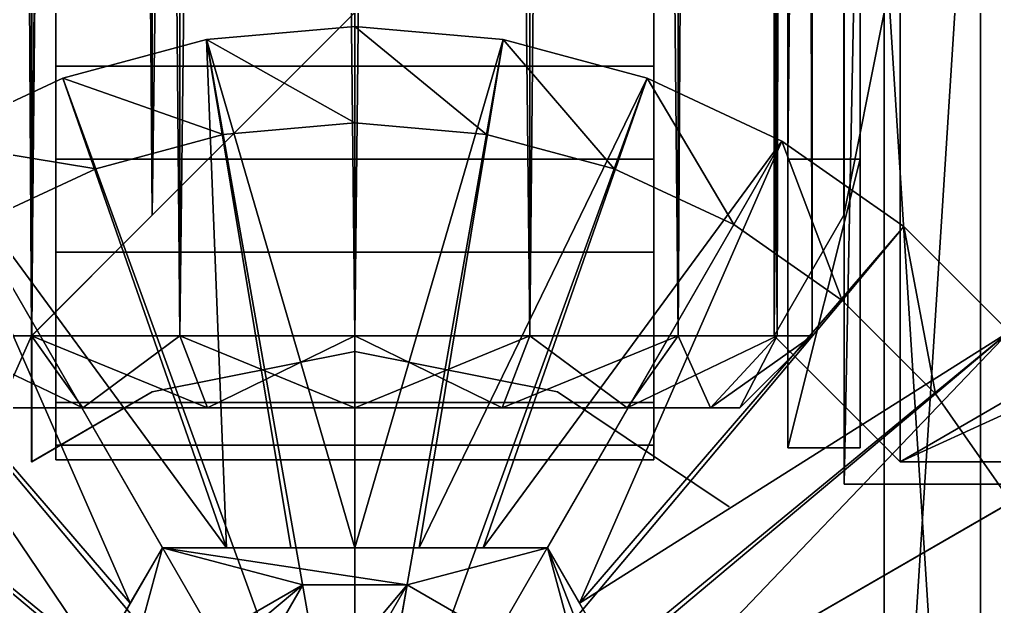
# Model space of a CAD drawing. Header units: centimetres. Extents: x -66.3 to 12.3, y -51.5 to 19.3.
# Drawn here: x -65.214 to -63.188, y -16.929 to -15.71 of the extents above; entities that cross this region are included whole.
import ezdxf

# ---------------------------------------------------------------- set-up
doc = ezdxf.new("R2010")
doc.units = ezdxf.units.CM
for name, color, linetype, true_color in [('chrom', 9, 'Continuous', 0xbebebe), ('Metall verzinkt', 8, 'Continuous', 0x6f6f6f), ('plastik schwarz', 250, 'Continuous', 0x282828), ('reinweiss', 254, 'Continuous', 0xdddddd)]:
    doc.layers.add(name, color=color, linetype=linetype, true_color=true_color)

# ---------------------------------------------------------------- blocks, each defined once
blk = doc.blocks.new('stdklemmhalter_1BD8XMC3')
at = {"layer": 'Metall verzinkt'}
for points in [[(0, 0.85, -0.6215), (-0.1931, 0.8084, -0.6215), (-0.1931, 0.8084, 0.6215), (0, 0.85, 0.6215)], [(0.625, 0, -0.6215), (-0.1931, 0.8084, -0.6215), (0, 0.85, -0.6215)], [(0.625, 0, 0.6215), (0, 0.85, 0.6215), (-0.1931, 0.8084, 0.6215)], [(0.1931, 0.8084, -0.6215), (0, 0.85, -0.6215), (0, 0.85, 0.6215), (0.1931, 0.8084, 0.6215)], [(0.625, 0, -0.6215), (0, 0.85, -0.6215), (0.1931, 0.8084, -0.6215)], [(0.625, 0, 0.6215), (0.1931, 0.8084, 0.6215), (0, 0.85, 0.6215)], [(-0.1931, 0.8084, -0.6215), (-0.3674, 0.6877, -0.6215), (-0.3674, 0.6877, 0.6215), (-0.1931, 0.8084, 0.6215)], [(0.625, 0, -0.6215), (-0.3674, 0.6877, -0.6215), (-0.1931, 0.8084, -0.6215)], [(0.625, 0, 0.6215), (-0.1931, 0.8084, 0.6215), (-0.3674, 0.6877, 0.6215)], [(0.3674, 0.6877, -0.6215), (0.1931, 0.8084, -0.6215), (0.1931, 0.8084, 0.6215), (0.3674, 0.6877, 0.6215)], [(0.625, 0, -0.6215), (0.1931, 0.8084, -0.6215), (0.3674, 0.6877, -0.6215)], [(0.625, 0, 0.6215), (0.3674, 0.6877, 0.6215), (0.1931, 0.8084, 0.6215)], [(0.625, 0, -0.6215), (-0.5056, 0.4996, -0.6215), (-0.3674, 0.6877, -0.6215)], [(0.625, 0, 0.6215), (-0.3674, 0.6877, 0.6215), (-0.5056, 0.4996, 0.6215)], [(0.5056, 0.4996, -0.6215), (0.3674, 0.6877, -0.6215), (0.3674, 0.6877, 0.6215), (0.5056, 0.4996, 0.6215)], [(0.625, 0, -0.6215), (0.3674, 0.6877, -0.6215), (0.5056, 0.4996, -0.6215)], [(0.625, 0, 0.6215), (0.5056, 0.4996, 0.6215), (0.3674, 0.6877, 0.6215)], [(0.625, 0, -0.6215), (-0.5944, 0.2627, -0.6215), (-0.5056, 0.4996, -0.6215)], [(0.625, 0, 0.6215), (-0.5056, 0.4996, 0.6215), (-0.5944, 0.2627, 0.6215)], [(0.5944, 0.2627, -0.6215), (0.5056, 0.4996, -0.6215), (0.5056, 0.4996, 0.6215), (0.5944, 0.2627, 0.6215)], [(0.625, 0, -0.6215), (0.5056, 0.4996, -0.6215), (0.5944, 0.2627, -0.6215)], [(0.625, 0, 0.6215), (0.5944, 0.2627, 0.6215), (0.5056, 0.4996, 0.6215)], [(0.625, 0, -0.6215), (-0.625, 0, -0.6215), (-0.5944, 0.2627, -0.6215)], [(0.625, 0, 0.6215), (-0.5944, 0.2627, 0.6215), (-0.625, 0, 0.6215)], [(0.625, 0, -0.6215), (0.5944, 0.2627, -0.6215), (0.5944, 0.2627, 0.6215), (0.625, 0, 0.6215)], [(0.625, 0, -0.6215), (-0.5944, -0.2627, -0.6215), (-0.625, 0, -0.6215)], [(0.625, 0, 0.6215), (-0.625, 0, 0.6215), (-0.5944, -0.2627, 0.6215)], [(0.625, 0, -0.6215), (-0.5056, -0.4996, -0.6215), (-0.5944, -0.2627, -0.6215)], [(0.625, 0, 0.6215), (-0.5944, -0.2627, 0.6215), (-0.5056, -0.4996, 0.6215)], [(0.625, 0, -0.6215), (-0.3674, -0.6877, -0.6215), (-0.5056, -0.4996, -0.6215)], [(0.625, 0, 0.6215), (-0.5056, -0.4996, 0.6215), (-0.3674, -0.6877, 0.6215)], [(0.625, 0, -0.6215), (-0.1931, -0.8084, -0.6215), (-0.3674, -0.6877, -0.6215)], [(0.625, 0, 0.6215), (-0.3674, -0.6877, 0.6215), (-0.1931, -0.8084, 0.6215)], [(0.625, 0, -0.6215), (0, -0.85, -0.6215), (-0.1931, -0.8084, -0.6215)], [(0.625, 0, 0.6215), (-0.1931, -0.8084, 0.6215), (0, -0.85, 0.6215)], [(0.625, 0, -0.6215), (0.1931, -0.8084, -0.6215), (0, -0.85, -0.6215)], [(0.625, 0, 0.6215), (0, -0.85, 0.6215), (0.1931, -0.8084, 0.6215)], [(0.625, 0, -0.6215), (0.3674, -0.6877, -0.6215), (0.1931, -0.8084, -0.6215)], [(0.625, 0, 0.6215), (0.1931, -0.8084, 0.6215), (0.3674, -0.6877, 0.6215)], [(0.625, 0, -0.6215), (0.5056, -0.4996, -0.6215), (0.3674, -0.6877, -0.6215)], [(0.625, 0, 0.6215), (0.3674, -0.6877, 0.6215), (0.5056, -0.4996, 0.6215)], [(0.625, 0, -0.6215), (0.5944, -0.2627, -0.6215), (0.5056, -0.4996, -0.6215)], [(0.625, 0, 0.6215), (0.5056, -0.4996, 0.6215), (0.5944, -0.2627, 0.6215)], [(0.5944, -0.2627, -0.6215), (0.625, 0, -0.6215), (0.625, 0, 0.6215), (0.5944, -0.2627, 0.6215)], [(0.5056, -0.4996, -0.6215), (0.5944, -0.2627, -0.6215), (0.5944, -0.2627, 0.6215), (0.5056, -0.4996, 0.6215)], [(0.3674, -0.6877, -0.6215), (0.5056, -0.4996, -0.6215), (0.5056, -0.4996, 0.6215), (0.3674, -0.6877, 0.6215)], [(-0.3674, -0.6877, -0.6215), (-0.1931, -0.8084, -0.6215), (-0.1931, -0.8084, 0.6215), (-0.3674, -0.6877, 0.6215)], [(0.1931, -0.8084, -0.6215), (0.3674, -0.6877, -0.6215), (0.3674, -0.6877, 0.6215), (0.1931, -0.8084, 0.6215)], [(-0.1931, -0.8084, -0.6215), (0, -0.85, -0.6215), (0, -0.85, 0.6215), (-0.1931, -0.8084, 0.6215)], [(0, -0.85, -0.6215), (0.1931, -0.8084, -0.6215), (0.1931, -0.8084, 0.6215), (0, -0.85, 0.6215)]]:
    blk.add_3dface(points, dxfattribs=at)
blk = doc.blocks.new('stdklemmhalter_1BD8XMC7')
at = {"layer": 'Metall verzinkt'}
for points in [[(0, 0.85, -0.6215), (-0.1931, 0.8084, -0.6215), (-0.1931, 0.8084, 0.6215), (0, 0.85, 0.6215)], [(0.625, 0, -0.6215), (-0.1931, 0.8084, -0.6215), (0, 0.85, -0.6215)], [(0.625, 0, 0.6215), (0, 0.85, 0.6215), (-0.1931, 0.8084, 0.6215)], [(0.1931, 0.8084, -0.6215), (0, 0.85, -0.6215), (0, 0.85, 0.6215), (0.1931, 0.8084, 0.6215)], [(0.625, 0, -0.6215), (0, 0.85, -0.6215), (0.1931, 0.8084, -0.6215)], [(0.625, 0, 0.6215), (0.1931, 0.8084, 0.6215), (0, 0.85, 0.6215)], [(-0.1931, 0.8084, -0.6215), (-0.3674, 0.6877, -0.6215), (-0.3674, 0.6877, 0.6215), (-0.1931, 0.8084, 0.6215)], [(0.625, 0, -0.6215), (-0.3674, 0.6877, -0.6215), (-0.1931, 0.8084, -0.6215)], [(0.625, 0, 0.6215), (-0.1931, 0.8084, 0.6215), (-0.3674, 0.6877, 0.6215)], [(0.3674, 0.6877, -0.6215), (0.1931, 0.8084, -0.6215), (0.1931, 0.8084, 0.6215), (0.3674, 0.6877, 0.6215)], [(0.625, 0, -0.6215), (0.1931, 0.8084, -0.6215), (0.3674, 0.6877, -0.6215)], [(0.625, 0, 0.6215), (0.3674, 0.6877, 0.6215), (0.1931, 0.8084, 0.6215)], [(0.625, 0, -0.6215), (-0.5056, 0.4996, -0.6215), (-0.3674, 0.6877, -0.6215)], [(0.625, 0, 0.6215), (-0.3674, 0.6877, 0.6215), (-0.5056, 0.4996, 0.6215)], [(0.5056, 0.4996, -0.6215), (0.3674, 0.6877, -0.6215), (0.3674, 0.6877, 0.6215), (0.5056, 0.4996, 0.6215)], [(0.625, 0, -0.6215), (0.3674, 0.6877, -0.6215), (0.5056, 0.4996, -0.6215)], [(0.625, 0, 0.6215), (0.5056, 0.4996, 0.6215), (0.3674, 0.6877, 0.6215)], [(0.625, 0, -0.6215), (-0.5944, 0.2627, -0.6215), (-0.5056, 0.4996, -0.6215)], [(0.625, 0, 0.6215), (-0.5056, 0.4996, 0.6215), (-0.5944, 0.2627, 0.6215)], [(0.5944, 0.2627, -0.6215), (0.5056, 0.4996, -0.6215), (0.5056, 0.4996, 0.6215), (0.5944, 0.2627, 0.6215)], [(0.625, 0, -0.6215), (0.5056, 0.4996, -0.6215), (0.5944, 0.2627, -0.6215)], [(0.625, 0, 0.6215), (0.5944, 0.2627, 0.6215), (0.5056, 0.4996, 0.6215)], [(0.625, 0, -0.6215), (-0.625, 0, -0.6215), (-0.5944, 0.2627, -0.6215)], [(0.625, 0, 0.6215), (-0.5944, 0.2627, 0.6215), (-0.625, 0, 0.6215)], [(0.625, 0, -0.6215), (0.5944, 0.2627, -0.6215), (0.5944, 0.2627, 0.6215), (0.625, 0, 0.6215)], [(0.625, 0, -0.6215), (-0.5944, -0.2627, -0.6215), (-0.625, 0, -0.6215)], [(0.625, 0, 0.6215), (-0.625, 0, 0.6215), (-0.5944, -0.2627, 0.6215)], [(0.625, 0, -0.6215), (-0.5056, -0.4996, -0.6215), (-0.5944, -0.2627, -0.6215)], [(0.625, 0, 0.6215), (-0.5944, -0.2627, 0.6215), (-0.5056, -0.4996, 0.6215)], [(0.625, 0, -0.6215), (-0.3674, -0.6877, -0.6215), (-0.5056, -0.4996, -0.6215)], [(0.625, 0, 0.6215), (-0.5056, -0.4996, 0.6215), (-0.3674, -0.6877, 0.6215)], [(0.625, 0, -0.6215), (-0.1931, -0.8084, -0.6215), (-0.3674, -0.6877, -0.6215)], [(0.625, 0, 0.6215), (-0.3674, -0.6877, 0.6215), (-0.1931, -0.8084, 0.6215)], [(0.625, 0, -0.6215), (0, -0.85, -0.6215), (-0.1931, -0.8084, -0.6215)], [(0.625, 0, 0.6215), (-0.1931, -0.8084, 0.6215), (0, -0.85, 0.6215)], [(0.625, 0, -0.6215), (0.1931, -0.8084, -0.6215), (0, -0.85, -0.6215)], [(0.625, 0, 0.6215), (0, -0.85, 0.6215), (0.1931, -0.8084, 0.6215)], [(0.625, 0, -0.6215), (0.3674, -0.6877, -0.6215), (0.1931, -0.8084, -0.6215)], [(0.625, 0, 0.6215), (0.1931, -0.8084, 0.6215), (0.3674, -0.6877, 0.6215)], [(0.625, 0, -0.6215), (0.5056, -0.4996, -0.6215), (0.3674, -0.6877, -0.6215)], [(0.625, 0, 0.6215), (0.3674, -0.6877, 0.6215), (0.5056, -0.4996, 0.6215)], [(0.625, 0, -0.6215), (0.5944, -0.2627, -0.6215), (0.5056, -0.4996, -0.6215)], [(0.625, 0, 0.6215), (0.5056, -0.4996, 0.6215), (0.5944, -0.2627, 0.6215)], [(0.5944, -0.2627, -0.6215), (0.625, 0, -0.6215), (0.625, 0, 0.6215), (0.5944, -0.2627, 0.6215)], [(0.5056, -0.4996, -0.6215), (0.5944, -0.2627, -0.6215), (0.5944, -0.2627, 0.6215), (0.5056, -0.4996, 0.6215)], [(0.3674, -0.6877, -0.6215), (0.5056, -0.4996, -0.6215), (0.5056, -0.4996, 0.6215), (0.3674, -0.6877, 0.6215)], [(-0.3674, -0.6877, -0.6215), (-0.1931, -0.8084, -0.6215), (-0.1931, -0.8084, 0.6215), (-0.3674, -0.6877, 0.6215)], [(0.1931, -0.8084, -0.6215), (0.3674, -0.6877, -0.6215), (0.3674, -0.6877, 0.6215), (0.1931, -0.8084, 0.6215)], [(-0.1931, -0.8084, -0.6215), (0, -0.85, -0.6215), (0, -0.85, 0.6215), (-0.1931, -0.8084, 0.6215)], [(0, -0.85, -0.6215), (0.1931, -0.8084, -0.6215), (0.1931, -0.8084, 0.6215), (0, -0.85, 0.6215)]]:
    blk.add_3dface(points, dxfattribs=at)
blk = doc.blocks.new('stdklemmhalter_1BD8XMC14')
at = {"layer": 'Metall verzinkt'}
for points in [[(0, 0.85, -0.6215), (-0.1931, 0.8084, -0.6215), (-0.1931, 0.8084, 0.6215), (0, 0.85, 0.6215)], [(0.625, 0, -0.6215), (-0.1931, 0.8084, -0.6215), (0, 0.85, -0.6215)], [(0.625, 0, 0.6215), (0, 0.85, 0.6215), (-0.1931, 0.8084, 0.6215)], [(0.1931, 0.8084, -0.6215), (0, 0.85, -0.6215), (0, 0.85, 0.6215), (0.1931, 0.8084, 0.6215)], [(0.625, 0, -0.6215), (0, 0.85, -0.6215), (0.1931, 0.8084, -0.6215)], [(0.625, 0, 0.6215), (0.1931, 0.8084, 0.6215), (0, 0.85, 0.6215)], [(-0.1931, 0.8084, -0.6215), (-0.3674, 0.6877, -0.6215), (-0.3674, 0.6877, 0.6215), (-0.1931, 0.8084, 0.6215)], [(0.625, 0, -0.6215), (-0.3674, 0.6877, -0.6215), (-0.1931, 0.8084, -0.6215)], [(0.625, 0, 0.6215), (-0.1931, 0.8084, 0.6215), (-0.3674, 0.6877, 0.6215)], [(0.3674, 0.6877, -0.6215), (0.1931, 0.8084, -0.6215), (0.1931, 0.8084, 0.6215), (0.3674, 0.6877, 0.6215)], [(0.625, 0, -0.6215), (0.1931, 0.8084, -0.6215), (0.3674, 0.6877, -0.6215)], [(0.625, 0, 0.6215), (0.3674, 0.6877, 0.6215), (0.1931, 0.8084, 0.6215)], [(0.625, 0, -0.6215), (-0.5056, 0.4996, -0.6215), (-0.3674, 0.6877, -0.6215)], [(0.625, 0, 0.6215), (-0.3674, 0.6877, 0.6215), (-0.5056, 0.4996, 0.6215)], [(0.5056, 0.4996, -0.6215), (0.3674, 0.6877, -0.6215), (0.3674, 0.6877, 0.6215), (0.5056, 0.4996, 0.6215)], [(0.625, 0, -0.6215), (0.3674, 0.6877, -0.6215), (0.5056, 0.4996, -0.6215)], [(0.625, 0, 0.6215), (0.5056, 0.4996, 0.6215), (0.3674, 0.6877, 0.6215)], [(0.625, 0, -0.6215), (-0.5944, 0.2627, -0.6215), (-0.5056, 0.4996, -0.6215)], [(0.625, 0, 0.6215), (-0.5056, 0.4996, 0.6215), (-0.5944, 0.2627, 0.6215)], [(0.5944, 0.2627, -0.6215), (0.5056, 0.4996, -0.6215), (0.5056, 0.4996, 0.6215), (0.5944, 0.2627, 0.6215)], [(0.625, 0, -0.6215), (0.5056, 0.4996, -0.6215), (0.5944, 0.2627, -0.6215)], [(0.625, 0, 0.6215), (0.5944, 0.2627, 0.6215), (0.5056, 0.4996, 0.6215)], [(0.625, 0, -0.6215), (-0.625, 0, -0.6215), (-0.5944, 0.2627, -0.6215)], [(0.625, 0, 0.6215), (-0.5944, 0.2627, 0.6215), (-0.625, 0, 0.6215)], [(0.625, 0, -0.6215), (0.5944, 0.2627, -0.6215), (0.5944, 0.2627, 0.6215), (0.625, 0, 0.6215)], [(0.625, 0, -0.6215), (-0.5944, -0.2627, -0.6215), (-0.625, 0, -0.6215)], [(0.625, 0, 0.6215), (-0.625, 0, 0.6215), (-0.5944, -0.2627, 0.6215)], [(0.625, 0, -0.6215), (-0.5056, -0.4996, -0.6215), (-0.5944, -0.2627, -0.6215)], [(0.625, 0, 0.6215), (-0.5944, -0.2627, 0.6215), (-0.5056, -0.4996, 0.6215)], [(0.625, 0, -0.6215), (-0.3674, -0.6877, -0.6215), (-0.5056, -0.4996, -0.6215)], [(0.625, 0, 0.6215), (-0.5056, -0.4996, 0.6215), (-0.3674, -0.6877, 0.6215)], [(0.625, 0, -0.6215), (-0.1931, -0.8084, -0.6215), (-0.3674, -0.6877, -0.6215)], [(0.625, 0, 0.6215), (-0.3674, -0.6877, 0.6215), (-0.1931, -0.8084, 0.6215)], [(0.625, 0, -0.6215), (0, -0.85, -0.6215), (-0.1931, -0.8084, -0.6215)], [(0.625, 0, 0.6215), (-0.1931, -0.8084, 0.6215), (0, -0.85, 0.6215)], [(0.625, 0, -0.6215), (0.1931, -0.8084, -0.6215), (0, -0.85, -0.6215)], [(0.625, 0, 0.6215), (0, -0.85, 0.6215), (0.1931, -0.8084, 0.6215)], [(0.625, 0, -0.6215), (0.3674, -0.6877, -0.6215), (0.1931, -0.8084, -0.6215)], [(0.625, 0, 0.6215), (0.1931, -0.8084, 0.6215), (0.3674, -0.6877, 0.6215)], [(0.625, 0, -0.6215), (0.5056, -0.4996, -0.6215), (0.3674, -0.6877, -0.6215)], [(0.625, 0, 0.6215), (0.3674, -0.6877, 0.6215), (0.5056, -0.4996, 0.6215)], [(0.625, 0, -0.6215), (0.5944, -0.2627, -0.6215), (0.5056, -0.4996, -0.6215)], [(0.625, 0, 0.6215), (0.5056, -0.4996, 0.6215), (0.5944, -0.2627, 0.6215)], [(0.5944, -0.2627, -0.6215), (0.625, 0, -0.6215), (0.625, 0, 0.6215), (0.5944, -0.2627, 0.6215)], [(0.5056, -0.4996, -0.6215), (0.5944, -0.2627, -0.6215), (0.5944, -0.2627, 0.6215), (0.5056, -0.4996, 0.6215)], [(0.3674, -0.6877, -0.6215), (0.5056, -0.4996, -0.6215), (0.5056, -0.4996, 0.6215), (0.3674, -0.6877, 0.6215)], [(-0.3674, -0.6877, -0.6215), (-0.1931, -0.8084, -0.6215), (-0.1931, -0.8084, 0.6215), (-0.3674, -0.6877, 0.6215)], [(0.1931, -0.8084, -0.6215), (0.3674, -0.6877, -0.6215), (0.3674, -0.6877, 0.6215), (0.1931, -0.8084, 0.6215)], [(-0.1931, -0.8084, -0.6215), (0, -0.85, -0.6215), (0, -0.85, 0.6215), (-0.1931, -0.8084, 0.6215)], [(0, -0.85, -0.6215), (0.1931, -0.8084, -0.6215), (0.1931, -0.8084, 0.6215), (0, -0.85, 0.6215)]]:
    blk.add_3dface(points, dxfattribs=at)
blk = doc.blocks.new('stdklemmhalter_1BD8XMC15')
at = {"layer": 'Metall verzinkt'}
for points in [[(0, 0.85, -0.6215), (-0.1931, 0.8084, -0.6215), (-0.1931, 0.8084, 0.6215), (0, 0.85, 0.6215)], [(0.625, 0, -0.6215), (-0.1931, 0.8084, -0.6215), (0, 0.85, -0.6215)], [(0.625, 0, 0.6215), (0, 0.85, 0.6215), (-0.1931, 0.8084, 0.6215)], [(0.1931, 0.8084, -0.6215), (0, 0.85, -0.6215), (0, 0.85, 0.6215), (0.1931, 0.8084, 0.6215)], [(0.625, 0, -0.6215), (0, 0.85, -0.6215), (0.1931, 0.8084, -0.6215)], [(0.625, 0, 0.6215), (0.1931, 0.8084, 0.6215), (0, 0.85, 0.6215)], [(-0.1931, 0.8084, -0.6215), (-0.3674, 0.6877, -0.6215), (-0.3674, 0.6877, 0.6215), (-0.1931, 0.8084, 0.6215)], [(0.625, 0, -0.6215), (-0.3674, 0.6877, -0.6215), (-0.1931, 0.8084, -0.6215)], [(0.625, 0, 0.6215), (-0.1931, 0.8084, 0.6215), (-0.3674, 0.6877, 0.6215)], [(0.3674, 0.6877, -0.6215), (0.1931, 0.8084, -0.6215), (0.1931, 0.8084, 0.6215), (0.3674, 0.6877, 0.6215)], [(0.625, 0, -0.6215), (0.1931, 0.8084, -0.6215), (0.3674, 0.6877, -0.6215)], [(0.625, 0, 0.6215), (0.3674, 0.6877, 0.6215), (0.1931, 0.8084, 0.6215)], [(0.625, 0, -0.6215), (-0.5056, 0.4996, -0.6215), (-0.3674, 0.6877, -0.6215)], [(0.625, 0, 0.6215), (-0.3674, 0.6877, 0.6215), (-0.5056, 0.4996, 0.6215)], [(0.5056, 0.4996, -0.6215), (0.3674, 0.6877, -0.6215), (0.3674, 0.6877, 0.6215), (0.5056, 0.4996, 0.6215)], [(0.625, 0, -0.6215), (0.3674, 0.6877, -0.6215), (0.5056, 0.4996, -0.6215)], [(0.625, 0, 0.6215), (0.5056, 0.4996, 0.6215), (0.3674, 0.6877, 0.6215)], [(0.625, 0, -0.6215), (-0.5944, 0.2627, -0.6215), (-0.5056, 0.4996, -0.6215)], [(0.625, 0, 0.6215), (-0.5056, 0.4996, 0.6215), (-0.5944, 0.2627, 0.6215)], [(0.5944, 0.2627, -0.6215), (0.5056, 0.4996, -0.6215), (0.5056, 0.4996, 0.6215), (0.5944, 0.2627, 0.6215)], [(0.625, 0, -0.6215), (0.5056, 0.4996, -0.6215), (0.5944, 0.2627, -0.6215)], [(0.625, 0, 0.6215), (0.5944, 0.2627, 0.6215), (0.5056, 0.4996, 0.6215)], [(0.625, 0, -0.6215), (-0.625, 0, -0.6215), (-0.5944, 0.2627, -0.6215)], [(0.625, 0, 0.6215), (-0.5944, 0.2627, 0.6215), (-0.625, 0, 0.6215)], [(0.625, 0, -0.6215), (0.5944, 0.2627, -0.6215), (0.5944, 0.2627, 0.6215), (0.625, 0, 0.6215)], [(0.625, 0, -0.6215), (-0.5944, -0.2627, -0.6215), (-0.625, 0, -0.6215)], [(0.625, 0, 0.6215), (-0.625, 0, 0.6215), (-0.5944, -0.2627, 0.6215)], [(0.625, 0, -0.6215), (-0.5056, -0.4996, -0.6215), (-0.5944, -0.2627, -0.6215)], [(0.625, 0, 0.6215), (-0.5944, -0.2627, 0.6215), (-0.5056, -0.4996, 0.6215)], [(0.625, 0, -0.6215), (-0.3674, -0.6877, -0.6215), (-0.5056, -0.4996, -0.6215)], [(0.625, 0, 0.6215), (-0.5056, -0.4996, 0.6215), (-0.3674, -0.6877, 0.6215)], [(0.625, 0, -0.6215), (-0.1931, -0.8084, -0.6215), (-0.3674, -0.6877, -0.6215)], [(0.625, 0, 0.6215), (-0.3674, -0.6877, 0.6215), (-0.1931, -0.8084, 0.6215)], [(0.625, 0, -0.6215), (0, -0.85, -0.6215), (-0.1931, -0.8084, -0.6215)], [(0.625, 0, 0.6215), (-0.1931, -0.8084, 0.6215), (0, -0.85, 0.6215)], [(0.625, 0, -0.6215), (0.1931, -0.8084, -0.6215), (0, -0.85, -0.6215)], [(0.625, 0, 0.6215), (0, -0.85, 0.6215), (0.1931, -0.8084, 0.6215)], [(0.625, 0, -0.6215), (0.3674, -0.6877, -0.6215), (0.1931, -0.8084, -0.6215)], [(0.625, 0, 0.6215), (0.1931, -0.8084, 0.6215), (0.3674, -0.6877, 0.6215)], [(0.625, 0, -0.6215), (0.5056, -0.4996, -0.6215), (0.3674, -0.6877, -0.6215)], [(0.625, 0, 0.6215), (0.3674, -0.6877, 0.6215), (0.5056, -0.4996, 0.6215)], [(0.625, 0, -0.6215), (0.5944, -0.2627, -0.6215), (0.5056, -0.4996, -0.6215)], [(0.625, 0, 0.6215), (0.5056, -0.4996, 0.6215), (0.5944, -0.2627, 0.6215)], [(0.5944, -0.2627, -0.6215), (0.625, 0, -0.6215), (0.625, 0, 0.6215), (0.5944, -0.2627, 0.6215)], [(0.5056, -0.4996, -0.6215), (0.5944, -0.2627, -0.6215), (0.5944, -0.2627, 0.6215), (0.5056, -0.4996, 0.6215)], [(0.3674, -0.6877, -0.6215), (0.5056, -0.4996, -0.6215), (0.5056, -0.4996, 0.6215), (0.3674, -0.6877, 0.6215)], [(-0.3674, -0.6877, -0.6215), (-0.1931, -0.8084, -0.6215), (-0.1931, -0.8084, 0.6215), (-0.3674, -0.6877, 0.6215)], [(0.1931, -0.8084, -0.6215), (0.3674, -0.6877, -0.6215), (0.3674, -0.6877, 0.6215), (0.1931, -0.8084, 0.6215)], [(-0.1931, -0.8084, -0.6215), (0, -0.85, -0.6215), (0, -0.85, 0.6215), (-0.1931, -0.8084, 0.6215)], [(0, -0.85, -0.6215), (0.1931, -0.8084, -0.6215), (0.1931, -0.8084, 0.6215), (0, -0.85, 0.6215)]]:
    blk.add_3dface(points, dxfattribs=at)
blk = doc.blocks.new('GeometrySelector_1BD8XMC2')
at = {"layer": 'plastik schwarz'}
for points in [[(0, 0.6928, 1.1), (0, 1.775, 0.6), (-0.3082, 1.748, 0.6)], [(0, 1.775, 0.2), (0, 1.575), (-0.3082, 1.748, 0.2)], [(0, 1.775, 0.6), (0, 1.775, 0.2), (-0.3082, 1.748, 0.2)], [(0, 1.775, 0.6), (-0.3082, 1.748, 0.2), (-0.3082, 1.748, 0.6)], [(0, 0.6928, 1.1), (0.3082, 1.748, 0.6), (0, 1.775, 0.6)], [(0.2735, 1.5511), (0, 1.575), (0, 1.775, 0.2)], [(0.3082, 1.748, 0.2), (0.2735, 1.5511), (0, 1.775, 0.2)], [(0.3082, 1.748, 0.6), (0.3082, 1.748, 0.2), (0, 1.775, 0.2)], [(0.3082, 1.748, 0.6), (0, 1.775, 0.2), (0, 1.775, 0.6)], [(-0.6071, 1.668, 0.6), (-0.2667, 0.6928, 1.1), (-0.3082, 1.748, 0.6)], [(-0.3082, 1.748, 0.2), (-0.2735, 1.5511), (-0.6071, 1.668, 0.2)], [(-0.3082, 1.748, 0.6), (-0.3082, 1.748, 0.2), (-0.6071, 1.668, 0.2)], [(-0.3082, 1.748, 0.6), (-0.6071, 1.668, 0.2), (-0.6071, 1.668, 0.6)], [(0, 0.6928, 1.1), (-0.3082, 1.748, 0.6), (-0.1333, 0.6928, 1.1)], [(-0.2667, 0.6928, 1.1), (-0.1333, 0.6928, 1.1), (-0.3082, 1.748, 0.6)], [(0, 1.575), (-0.2735, 1.5511), (-0.3082, 1.748, 0.2)], [(0, 0.6928, 1.1), (0.1333, 0.6928, 1.1), (0.3082, 1.748, 0.6)], [(0.1333, 0.6928, 1.1), (0.6071, 1.668, 0.6), (0.3082, 1.748, 0.6)], [(0.5387, 1.48), (0.2735, 1.5511), (0.3082, 1.748, 0.2)], [(0.6071, 1.668, 0.2), (0.5387, 1.48), (0.3082, 1.748, 0.2)], [(0.6071, 1.668, 0.6), (0.6071, 1.668, 0.2), (0.3082, 1.748, 0.2)], [(0.6071, 1.668, 0.6), (0.3082, 1.748, 0.2), (0.3082, 1.748, 0.6)], [(-0.2667, 0.6928, 1.1), (-0.6071, 1.668, 0.6), (-0.8875, 1.5372, 0.6)], [(-0.6071, 1.668, 0.2), (-0.5387, 1.48), (-0.8875, 1.5372, 0.2)], [(-0.6071, 1.668, 0.6), (-0.6071, 1.668, 0.2), (-0.8875, 1.5372, 0.2)], [(-0.6071, 1.668, 0.6), (-0.8875, 1.5372, 0.2), (-0.8875, 1.5372, 0.6)], [(-0.2735, 1.5511), (-0.5387, 1.48), (-0.6071, 1.668, 0.2)], [(0.1333, 0.6928, 1.1), (0.2667, 0.6928, 1.1), (0.6071, 1.668, 0.6)], [(0.2667, 0.6928, 1.1), (0.8875, 1.5372, 0.6), (0.6071, 1.668, 0.6)], [(0.7875, 1.364), (0.5387, 1.48), (0.6071, 1.668, 0.2)], [(0.8875, 1.5372, 0.2), (0.7875, 1.364), (0.6071, 1.668, 0.2)], [(0.8875, 1.5372, 0.6), (0.8875, 1.5372, 0.2), (0.6071, 1.668, 0.2)], [(0.8875, 1.5372, 0.6), (0.6071, 1.668, 0.2), (0.6071, 1.668, 0.6)], [(0, 0), (-0.2735, 1.5511), (0, 1.575)], [(0, 0), (0, 1.575), (0.2735, 1.5511)], [(0, 0), (-0.5387, 1.48), (-0.2735, 1.5511)], [(0, 0), (0.2735, 1.5511), (0.5387, 1.48)], [(-0.4667, 0.5774, 1.1), (-0.8875, 1.5372, 0.6), (-1.1409, 1.3597, 0.6)], [(-0.4667, 0.5774, 1.1), (-0.4, 0.6928, 1.1), (-0.8875, 1.5372, 0.6)], [(-0.2667, 0.6928, 1.1), (-0.8875, 1.5372, 0.6), (-0.4, 0.6928, 1.1)], [(-0.5387, 1.48), (-0.7875, 1.364), (-0.8875, 1.5372, 0.2)], [(0.2667, 0.6928, 1.1), (0.4, 0.6928, 1.1), (0.8875, 1.5372, 0.6)], [(0.4667, 0.5774, 1.1), (0.8875, 1.5372, 0.6), (0.4, 0.6928, 1.1)], [(0.4667, 0.5774, 1.1), (1.1409, 1.3597, 0.6), (0.8875, 1.5372, 0.6)], [(1.0124, 1.2065), (0.7875, 1.364), (0.8875, 1.5372, 0.2)], [(1.1409, 1.3597, 0.2), (1.0124, 1.2065), (0.8875, 1.5372, 0.2)], [(1.1409, 1.3597, 0.6), (1.1409, 1.3597, 0.2), (0.8875, 1.5372, 0.2)], [(1.1409, 1.3597, 0.6), (0.8875, 1.5372, 0.2), (0.8875, 1.5372, 0.6)], [(0, 0), (-0.7875, 1.364), (-0.5387, 1.48)], [(0, 0), (0.5387, 1.48), (0.7875, 1.364)], [(-0.5333, 0.4619, 1.1), (-1.1409, 1.3597, 0.6), (-1.3597, 1.1409, 0.6)], [(-0.5333, 0.4619, 1.1), (-0.4667, 0.5774, 1.1), (-1.1409, 1.3597, 0.6)], [(0, 0), (-1.0124, 1.2065), (-0.7875, 1.364)], [(0, 0), (0.7875, 1.364), (1.0124, 1.2065)], [(1.1409, 1.3597, 0.6), (0.4667, 0.5774, 1.1), (1.3597, 1.1409, 0.6)], [(1.2065, 1.0124), (1.0124, 1.2065), (1.1409, 1.3597, 0.2)], [(1.3597, 1.1409, 0.2), (1.2065, 1.0124), (1.1409, 1.3597, 0.2)], [(1.3597, 1.1409, 0.6), (1.3597, 1.1409, 0.2), (1.1409, 1.3597, 0.2)], [(1.3597, 1.1409, 0.6), (1.1409, 1.3597, 0.2), (1.1409, 1.3597, 0.6)], [(0, 0), (-1.2065, 1.0124), (-1.0124, 1.2065)], [(0, 0), (1.0124, 1.2065), (1.2065, 1.0124)], [(-0.6, 0.3464, 1.1), (-1.3597, 1.1409, 0.6), (-1.5372, 0.8875, 0.6)], [(-0.6, 0.3464, 1.1), (-0.5333, 0.4619, 1.1), (-1.3597, 1.1409, 0.6)], [(0.4667, 0.5774, 1.1), (0.5333, 0.4619, 1.1), (1.3597, 1.1409, 0.6)], [(0.6, 0.3464, 1.1), (1.3597, 1.1409, 0.6), (0.5333, 0.4619, 1.1)], [(0.6, 0.3464, 1.1), (1.5372, 0.8875, 0.6), (1.3597, 1.1409, 0.6)], [(1.364, 0.7875), (1.2065, 1.0124), (1.3597, 1.1409, 0.2)], [(0, 0), (-1.364, 0.7875), (-1.2065, 1.0124)], [(0, 0), (1.2065, 1.0124), (1.364, 0.7875)], [(-0.6, 0.3464, 1.1), (-1.5372, 0.8875, 0.6), (-1.668, 0.6071, 0.6)], [(0.6, 0.3464, 1.1), (1.668, 0.6071, 0.6), (1.5372, 0.8875, 0.6)], [(0, 0), (-1.48, 0.5387), (-1.364, 0.7875)], [(0, 0), (1.364, 0.7875), (1.48, 0.5387)], [(-0.4, 0.6928, 1.75), (-0.4, 0.6928, 1.1), (-0.8, 0, 1.1)], [(-0.4, 0.6928, 1.75), (-0.8, 0, 1.1), (-0.8, 0, 1.75)], [(-0.4788, 0.4017, 2), (-0.4, 0.6928, 1.75), (-0.8, 0, 1.75)], [(-0.4788, 0.4017, 2), (-0.1085, 0.6155, 2), (-0.4, 0.6928, 1.75)], [(0.4, 0.6928, 1.75), (0.4, 0.6928, 1.1), (-0.4, 0.6928, 1.1)], [(0.4, 0.6928, 1.75), (-0.4, 0.6928, 1.1), (-0.4, 0.6928, 1.75)], [(0.1085, 0.6155, 2), (0.4, 0.6928, 1.75), (-0.4, 0.6928, 1.75)], [(0.1085, 0.6155, 2), (-0.4, 0.6928, 1.75), (-0.1085, 0.6155, 2)], [(0.1085, 0.6155, 2), (0.4788, 0.4017, 2), (0.4, 0.6928, 1.75)], [(0.8, 0, 1.75), (0.8, 0, 1.1), (0.4, 0.6928, 1.1)], [(0.8, 0, 1.75), (0.4, 0.6928, 1.1), (0.4, 0.6928, 1.75)], [(0.5873, 0.2138, 2), (0.8, 0, 1.75), (0.4, 0.6928, 1.75)], [(0.5873, 0.2138, 2), (0.4, 0.6928, 1.75), (0.4788, 0.4017, 2)], [(-0.5873, -0.2138, 2), (-0.4788, -0.4017, 2), (0.1085, 0.6155, 2)], [(-0.1085, 0.6155, 2), (-0.5873, -0.2138, 2), (0.1085, 0.6155, 2)], [(-0.5873, 0.2138, 2), (-0.5873, -0.2138, 2), (-0.1085, 0.6155, 2)], [(-0.4788, 0.4017, 2), (-0.5873, 0.2138, 2), (-0.1085, 0.6155, 2)], [(0.1085, 0.6155, 2), (-0.4788, -0.4017, 2), (-0.1085, -0.6155, 2)], [(0.1085, 0.6155, 2), (-0.1085, -0.6155, 2), (0.4788, 0.4017, 2)], [(-0.6, 0.3464, 1.1), (-1.668, 0.6071, 0.6), (-0.6667, 0.2309, 1.1)], [(-0.7333, 0.1155, 1.1), (-0.6667, 0.2309, 1.1), (-1.668, 0.6071, 0.6)], [(0.6, 0.3464, 1.1), (0.6667, 0.2309, 1.1), (1.668, 0.6071, 0.6)], [(0.6667, 0.2309, 1.1), (1.748, 0.3082, 0.6), (1.668, 0.6071, 0.6)]]:
    blk.add_3dface(points, dxfattribs=at)
blk = doc.blocks.new('hallerfuss_1BD8XMC2')
blk.add_blockref('GeometrySelector_1BD8XMC2', (0, 0))
blk = doc.blocks.new('blech350_750_1BD8XMC')
at = {"layer": 'reinweiss'}
for points in [[(-36.6289, -16.367, 0.6717), (-36.367, -16.6289, 0.6717), (-36.367, 16.6289, 0.6718)], [(-36.6289, -16.367, 0.6717), (-36.367, 16.6289, 0.6718), (-36.6289, 16.367, 0.6718)], [(-36.367, 16.6289, 0.6718), (-36.367, -16.6289, 0.6717), (-36.6289, -16.367, 0.6717)], [(-36.6289, 16.367, 0.6718), (-36.367, 16.6289, 0.6718), (-36.6289, -16.367, 0.6717)], [(-36.367, -16.6289, 0.6717), (36.367, -16.6289, 0.6717), (36.367, 16.6289, 0.6718)], [(-36.367, 16.6289, 0.6718), (-36.367, -16.6289, 0.6717), (36.367, 16.6289, 0.6718)], [(36.367, 16.6289, 0.6718), (36.367, -16.6289, 0.6717), (-36.367, -16.6289, 0.6717)], [(36.367, 16.6289, 0.6718), (-36.367, -16.6289, 0.6717), (-36.367, 16.6289, 0.6718)], [(-36.4837, 16.1162, 0.421), (-36.6289, -16.367, 0.6717), (-36.6289, 16.367, 0.6718)], [(-36.6289, 16.367, 0.6718), (-36.6289, -16.367, 0.6717), (-36.4837, 16.1162, 0.421)], [(-36.4837, 16.1162, 0.421), (-36.4837, -16.1162, 0.421), (-36.6289, -16.367, 0.6717)], [(-36.6289, -16.367, 0.6717), (-36.4837, -16.1162, 0.421), (-36.4837, 16.1162, 0.421)], [(-36.4837, -16.1162, 0.421), (-36.4837, 16.1162, 0.421), (-36.4, -15.6953, 0)], [(-36.4, -15.6953, 0), (-36.4837, 16.1162, 0.421), (-36.4837, -16.1162, 0.421)], [(36.367, -16.6289, 0.6717), (-36.367, -16.6289, 0.6717), (-36.1162, -16.4837, 0.421)], [(-36.1162, -16.4837, 0.421), (-36.367, -16.6289, 0.6717), (36.367, -16.6289, 0.6717)]]:
    blk.add_3dface(points, dxfattribs=at)
blk = doc.blocks.new('blech350_750_1BD8XMC1')
at = {"layer": 'reinweiss'}
for points in [[(-36.6289, -16.367, 0.6717), (-36.367, -16.6289, 0.6717), (-36.367, 16.6289, 0.6718)], [(-36.6289, -16.367, 0.6717), (-36.367, 16.6289, 0.6718), (-36.6289, 16.367, 0.6718)], [(-36.367, 16.6289, 0.6718), (-36.367, -16.6289, 0.6717), (-36.6289, -16.367, 0.6717)], [(-36.6289, 16.367, 0.6718), (-36.367, 16.6289, 0.6718), (-36.6289, -16.367, 0.6717)], [(-36.367, -16.6289, 0.6717), (36.367, -16.6289, 0.6717), (36.367, 16.6289, 0.6718)], [(-36.367, 16.6289, 0.6718), (-36.367, -16.6289, 0.6717), (36.367, 16.6289, 0.6718)], [(36.367, 16.6289, 0.6718), (36.367, -16.6289, 0.6717), (-36.367, -16.6289, 0.6717)], [(36.367, 16.6289, 0.6718), (-36.367, -16.6289, 0.6717), (-36.367, 16.6289, 0.6718)], [(-36.4837, 16.1162, 0.421), (-36.6289, -16.367, 0.6717), (-36.6289, 16.367, 0.6718)], [(-36.6289, 16.367, 0.6718), (-36.6289, -16.367, 0.6717), (-36.4837, 16.1162, 0.421)], [(-36.4837, 16.1162, 0.421), (-36.4837, -16.1162, 0.421), (-36.6289, -16.367, 0.6717)], [(-36.6289, -16.367, 0.6717), (-36.4837, -16.1162, 0.421), (-36.4837, 16.1162, 0.421)], [(-36.4837, -16.1162, 0.421), (-36.4837, 16.1162, 0.421), (-36.4, -15.6953, 0)], [(-36.4, -15.6953, 0), (-36.4837, 16.1162, 0.421), (-36.4837, -16.1162, 0.421)], [(36.367, -16.6289, 0.6717), (-36.367, -16.6289, 0.6717), (-36.1162, -16.4837, 0.421)], [(-36.1162, -16.4837, 0.421), (-36.367, -16.6289, 0.6717), (36.367, -16.6289, 0.6717)]]:
    blk.add_3dface(points, dxfattribs=at)
blk = doc.blocks.new('blech350_350_1BD8XMC1')
at = {"layer": 'reinweiss'}
for points in [[(-16.367, 16.6289, 0.6718), (16.367, 16.6289, 0.6718), (16.1162, 16.4837, 0.421)], [(-16.367, 16.6289, 0.6718), (16.1162, 16.4837, 0.421), (-16.1162, 16.4837, 0.421)], [(-16.367, -16.6289, 0.6717), (16.367, -16.6289, 0.6717), (16.367, 16.6289, 0.6718)], [(-16.367, 16.6289, 0.6718), (-16.367, -16.6289, 0.6717), (16.367, 16.6289, 0.6718)], [(16.1162, 16.4837, 0.421), (16.367, 16.6289, 0.6718), (-16.367, 16.6289, 0.6718)], [(-16.1162, 16.4837, 0.421), (16.1162, 16.4837, 0.421), (-16.367, 16.6289, 0.6718)], [(16.367, 16.6289, 0.6718), (16.367, -16.6289, 0.6717), (-16.367, -16.6289, 0.6717)], [(16.367, 16.6289, 0.6718), (-16.367, -16.6289, 0.6717), (-16.367, 16.6289, 0.6718)], [(16.6289, -16.367, 0.6717), (16.6289, 16.367, 0.6718), (16.367, 16.6289, 0.6718)], [(16.367, -16.6289, 0.6717), (16.6289, -16.367, 0.6717), (16.367, 16.6289, 0.6718)], [(16.367, 16.6289, 0.6718), (16.6289, 16.367, 0.6718), (16.6289, -16.367, 0.6717)], [(16.367, 16.6289, 0.6718), (16.6289, -16.367, 0.6717), (16.367, -16.6289, 0.6717)], [(-15.6953, 16.4, 0), (-16.1162, 16.4837, 0.421), (16.1162, 16.4837, 0.421)], [(16.1162, 16.4837, 0.421), (-16.1162, 16.4837, 0.421), (-15.6953, 16.4, 0)], [(15.6953, 16.4, 0), (-15.6953, 16.4, 0), (16.1162, 16.4837, 0.421)], [(16.1162, 16.4837, 0.421), (-15.6953, 16.4, 0), (15.6953, 16.4, 0)], [(16.4837, 16.1162, 0.421), (16.6289, 16.367, 0.6718), (16.6289, -16.367, 0.6717)], [(16.6289, -16.367, 0.6717), (16.6289, 16.367, 0.6718), (16.4837, 16.1162, 0.421)], [(16.4837, 16.1162, 0.421), (16.4837, -16.1162, 0.421), (16.4, -15.6953, 0)], [(16.4837, 16.1162, 0.421), (16.4, -15.6953, 0), (16.4, 15.6953, 0)], [(16.4, -15.6953, 0), (16.4837, -16.1162, 0.421), (16.4837, 16.1162, 0.421)], [(16.4, 15.6953, 0), (16.4, -15.6953, 0), (16.4837, 16.1162, 0.421)], [(16.4837, -16.1162, 0.421), (16.4837, 16.1162, 0.421), (16.6289, -16.367, 0.6717)], [(16.6289, -16.367, 0.6717), (16.4837, 16.1162, 0.421), (16.4837, -16.1162, 0.421)], [(16.4837, 15.2743, -0.421), (16.4, 15.6953, 0), (16.4, -15.6953, 0)], [(16.4, -15.6953, 0), (16.4, 15.6953, 0), (16.4837, 15.2743, -0.421)], [(16.4837, -15.2743, -0.421), (16.4837, 15.2743, -0.421), (16.4, -15.6953, 0)], [(16.4, -15.6953, 0), (16.4837, 15.2743, -0.421), (16.4837, -15.2743, -0.421)], [(16.4837, 15.2743, -0.421), (16.4837, -15.2743, -0.421), (16.7222, -14.9175, -0.7778)], [(16.4837, 15.2743, -0.421), (16.7222, -14.9175, -0.7778), (16.7222, 14.9175, -0.7778)], [(16.7222, -14.9175, -0.7778), (16.4837, -15.2743, -0.421), (16.4837, 15.2743, -0.421)], [(16.7222, 14.9175, -0.7778), (16.7222, -14.9175, -0.7778), (16.4837, 15.2743, -0.421)], [(15.6953, -16.4, 0), (16.1162, -16.4837, 0.421), (-16.1162, -16.4837, 0.421)], [(-16.1162, -16.4837, 0.421), (16.1162, -16.4837, 0.421), (15.6953, -16.4, 0)], [(16.367, -16.6289, 0.6717), (-16.367, -16.6289, 0.6717), (-16.1162, -16.4837, 0.421)], [(-16.1162, -16.4837, 0.421), (-16.367, -16.6289, 0.6717), (16.367, -16.6289, 0.6717)], [(16.367, -16.6289, 0.6717), (-16.1162, -16.4837, 0.421), (16.1162, -16.4837, 0.421)], [(16.1162, -16.4837, 0.421), (-16.1162, -16.4837, 0.421), (16.367, -16.6289, 0.6717)]]:
    blk.add_3dface(points, dxfattribs=at)
blk = doc.blocks.new('GeometrySelector_1BD8XMC3')
for points in [[(-0.95, 16.367, 0), (-0.877686, 16.367, 0.363549), (-0.739104, 16.517, 0.306147)], [(-0.8, 16.517, 0), (-0.95, 16.367, 0), (-0.739104, 16.517, 0.306147)], [(-0.877686, 16.367, -0.363549), (-0.95, 16.367, 0), (-0.8, 16.517, 0)], [(-0.877686, 16.367, 0.363549), (-0.671751, 16.367, 0.671751), (-0.565685, 16.517, 0.565685)], [(-0.739104, 16.517, 0.306147), (-0.877686, 16.367, 0.363549), (-0.565685, 16.517, 0.565685)], [(-0.739104, 16.517, -0.306147), (-0.877686, 16.367, -0.363549), (-0.8, 16.517, 0)], [(-0.671751, 16.367, -0.671751), (-0.877686, 16.367, -0.363549), (-0.739104, 16.517, -0.306147)], [(-0.565685, 16.517, -0.565685), (-0.671751, 16.367, -0.671751), (-0.739104, 16.517, -0.306147)], [(-0.671751, 16.367, 0.671751), (-0.363549, 16.367, 0.877686), (-0.306147, 16.517, 0.739104)], [(-0.565685, 16.517, 0.565685), (-0.671751, 16.367, 0.671751), (-0.306147, 16.517, 0.739104)], [(-0.363549, 16.367, -0.877686), (-0.671751, 16.367, -0.671751), (-0.565685, 16.517, -0.565685)], [(-0.306147, 16.517, -0.739104), (-0.363549, 16.367, -0.877686), (-0.565685, 16.517, -0.565685)], [(-0.363549, 16.367, 0.877686), (0, 16.367, 0.95), (0, 16.517, 0.8)], [(-0.306147, 16.517, 0.739104), (-0.363549, 16.367, 0.877686), (0, 16.517, 0.8)], [(0, 16.367, -0.95), (-0.363549, 16.367, -0.877686), (-0.306147, 16.517, -0.739104)], [(0, 16.517, -0.8), (0, 16.367, -0.95), (-0.306147, 16.517, -0.739104)], [(0.363549, 16.367, -0.877686), (0, 16.367, -0.95), (0, 16.517, -0.8)], [(0.306147, 16.517, -0.739104), (0.363549, 16.367, -0.877686), (0, 16.517, -0.8)], [(0, 16.367, 0.95), (0.363549, 16.367, 0.877686), (0.306147, 16.517, 0.739104)], [(0, 16.517, 0.8), (0, 16.367, 0.95), (0.306147, 16.517, 0.739104)], [(0.671751, 16.367, -0.671751), (0.363549, 16.367, -0.877686), (0.306147, 16.517, -0.739104)], [(0.565685, 16.517, -0.565685), (0.671751, 16.367, -0.671751), (0.306147, 16.517, -0.739104)], [(0.306147, 16.517, 0.739104), (0.363549, 16.367, 0.877686), (0.565685, 16.517, 0.565685)], [(0.363549, 16.367, 0.877686), (0.671751, 16.367, 0.671751), (0.565685, 16.517, 0.565685)], [(0.877686, 16.367, -0.363549), (0.671751, 16.367, -0.671751), (0.565685, 16.517, -0.565685)], [(0.739104, 16.517, -0.306147), (0.877686, 16.367, -0.363549), (0.565685, 16.517, -0.565685)], [(0.565685, 16.517, 0.565685), (0.671751, 16.367, 0.671751), (0.739104, 16.517, 0.306147)], [(0.671751, 16.367, 0.671751), (0.877686, 16.367, 0.363549), (0.739104, 16.517, 0.306147)], [(-0.877686, 16.367, 0.363549), (-0.95, 16.367, 0), (-0.95, -16.367, 0)], [(-0.877686, 16.367, 0.363549), (-0.95, -16.367, 0), (-0.877686, -16.367, 0.363549)], [(-0.95, 16.367, 0), (-0.877686, 16.367, -0.363549), (-0.877686, -16.367, -0.363549)], [(-0.95, 16.367, 0), (-0.877686, -16.367, -0.363549), (-0.95, -16.367, 0)], [(-0.671751, 16.367, 0.671751), (-0.877686, 16.367, 0.363549), (-0.877686, -16.367, 0.363549)], [(-0.671751, 16.367, 0.671751), (-0.877686, -16.367, 0.363549), (-0.671751, -16.367, 0.671751)], [(-0.877686, 16.367, -0.363549), (-0.671751, 16.367, -0.671751), (-0.671751, -16.367, -0.671751)], [(-0.877686, 16.367, -0.363549), (-0.671751, -16.367, -0.671751), (-0.877686, -16.367, -0.363549)], [(-0.363549, 16.367, 0.877686), (-0.671751, 16.367, 0.671751), (-0.671751, -16.367, 0.671751)], [(-0.363549, 16.367, 0.877686), (-0.671751, -16.367, 0.671751), (-0.363549, -16.367, 0.877686)], [(-0.671751, 16.367, -0.671751), (-0.363549, 16.367, -0.877686), (-0.363549, -16.367, -0.877686)], [(-0.671751, 16.367, -0.671751), (-0.363549, -16.367, -0.877686), (-0.671751, -16.367, -0.671751)], [(0, 16.367, 0.95), (-0.363549, 16.367, 0.877686), (-0.363549, -16.367, 0.877686)], [(0, 16.367, 0.95), (-0.363549, -16.367, 0.877686), (0, -16.367, 0.95)], [(-0.363549, 16.367, -0.877686), (0, 16.367, -0.95), (0, -16.367, -0.95)], [(-0.363549, 16.367, -0.877686), (0, -16.367, -0.95), (-0.363549, -16.367, -0.877686)], [(0, 16.367, -0.95), (0.363549, 16.367, -0.877686), (0.363549, -16.367, -0.877686)], [(0, 16.367, -0.95), (0.363549, -16.367, -0.877686), (0, -16.367, -0.95)], [(0.363549, 16.367, 0.877686), (0, 16.367, 0.95), (0, -16.367, 0.95)], [(0.363549, 16.367, 0.877686), (0, -16.367, 0.95), (0.363549, -16.367, 0.877686)], [(0.363549, 16.367, -0.877686), (0.671751, 16.367, -0.671751), (0.671751, -16.367, -0.671751)], [(0.363549, 16.367, -0.877686), (0.671751, -16.367, -0.671751), (0.363549, -16.367, -0.877686)], [(0.671751, 16.367, 0.671751), (0.363549, 16.367, 0.877686), (0.363549, -16.367, 0.877686)], [(0.671751, 16.367, 0.671751), (0.363549, -16.367, 0.877686), (0.671751, -16.367, 0.671751)], [(0.671751, 16.367, -0.671751), (0.877686, 16.367, -0.363549), (0.877686, -16.367, -0.363549)], [(0.671751, 16.367, -0.671751), (0.877686, -16.367, -0.363549), (0.671751, -16.367, -0.671751)], [(0.877686, 16.367, 0.363549), (0.671751, 16.367, 0.671751), (0.671751, -16.367, 0.671751)], [(0.877686, 16.367, 0.363549), (0.671751, -16.367, 0.671751), (0.877686, -16.367, 0.363549)], [(-0.739104, -16.517, 0.306147), (-0.877686, -16.367, 0.363549), (-0.95, -16.367, 0)], [(-0.739104, -16.517, 0.306147), (-0.95, -16.367, 0), (-0.8, -16.517, 0)], [(-0.8, -16.517, 0), (-0.95, -16.367, 0), (-0.877686, -16.367, -0.363549)], [(-0.565685, -16.517, 0.565685), (-0.671751, -16.367, 0.671751), (-0.877686, -16.367, 0.363549)], [(-0.565685, -16.517, 0.565685), (-0.877686, -16.367, 0.363549), (-0.739104, -16.517, 0.306147)], [(-0.8, -16.517, 0), (-0.877686, -16.367, -0.363549), (-0.739104, -16.517, -0.306147)], [(-0.739104, -16.517, -0.306147), (-0.877686, -16.367, -0.363549), (-0.671751, -16.367, -0.671751)], [(-0.739104, -16.517, -0.306147), (-0.671751, -16.367, -0.671751), (-0.565685, -16.517, -0.565685)], [(-0.306147, -16.517, 0.739104), (-0.363549, -16.367, 0.877686), (-0.671751, -16.367, 0.671751)], [(-0.306147, -16.517, 0.739104), (-0.671751, -16.367, 0.671751), (-0.565685, -16.517, 0.565685)], [(-0.565685, -16.517, -0.565685), (-0.671751, -16.367, -0.671751), (-0.363549, -16.367, -0.877686)], [(-0.565685, -16.517, -0.565685), (-0.363549, -16.367, -0.877686), (-0.306147, -16.517, -0.739104)], [(0, -16.517, 0.8), (0, -16.367, 0.95), (-0.363549, -16.367, 0.877686)], [(0, -16.517, 0.8), (-0.363549, -16.367, 0.877686), (-0.306147, -16.517, 0.739104)], [(-0.306147, -16.517, -0.739104), (-0.363549, -16.367, -0.877686), (0, -16.367, -0.95)], [(-0.306147, -16.517, -0.739104), (0, -16.367, -0.95), (0, -16.517, -0.8)], [(0, -16.517, -0.8), (0, -16.367, -0.95), (0.363549, -16.367, -0.877686)], [(0, -16.517, -0.8), (0.363549, -16.367, -0.877686), (0.306147, -16.517, -0.739104)], [(0.306147, -16.517, 0.739104), (0.363549, -16.367, 0.877686), (0, -16.367, 0.95)], [(0.306147, -16.517, 0.739104), (0, -16.367, 0.95), (0, -16.517, 0.8)], [(0.306147, -16.517, -0.739104), (0.363549, -16.367, -0.877686), (0.671751, -16.367, -0.671751)], [(0.306147, -16.517, -0.739104), (0.671751, -16.367, -0.671751), (0.565685, -16.517, -0.565685)], [(0.565685, -16.517, 0.565685), (0.363549, -16.367, 0.877686), (0.306147, -16.517, 0.739104)], [(0.565685, -16.517, 0.565685), (0.671751, -16.367, 0.671751), (0.363549, -16.367, 0.877686)], [(0.565685, -16.517, -0.565685), (0.671751, -16.367, -0.671751), (0.877686, -16.367, -0.363549)], [(0.565685, -16.517, -0.565685), (0.877686, -16.367, -0.363549), (0.739104, -16.517, -0.306147)], [(0.739104, -16.517, 0.306147), (0.671751, -16.367, 0.671751), (0.565685, -16.517, 0.565685)], [(0.739104, -16.517, 0.306147), (0.877686, -16.367, 0.363549), (0.671751, -16.367, 0.671751)]]:
    blk.add_3dface(points)
blk = doc.blocks.new('rohr350_1BD8XMC')
at = {"layer": 'chrom'}
blk.add_blockref('GeometrySelector_1BD8XMC3', (0, 0), dxfattribs=at)
blk = doc.blocks.new('rohr350_1BD8XMC3')
at = {"layer": 'chrom'}
blk.add_blockref('GeometrySelector_1BD8XMC3', (0, 0), dxfattribs=at)

msp = doc.modelspace()

# ---------------------------------------------------------------- linework, layer by layer
at = {"layer": 'chrom'}
for points in [[(-62.8205, 16.675, 15.55), (-62.8205, -16.675, 15.55), (-63.5005, -16.675, 15.75)], [(-63.5005, 16.675, 15.75), (-62.8205, 16.675, 15.55), (-63.5005, -16.675, 15.75)], [(-62.8205, 16.675, 20.45), (-62.8205, -16.675, 20.45), (-63.5005, -16.675, 20.25)], [(-63.5005, 16.675, 20.25), (-62.8205, 16.675, 20.45), (-63.5005, -16.675, 20.25)], [(-63.5005, -16.675, 20.25), (-63.5005, 16.675, 20.25), (-63.5005, 16.675, 15.75)], [(-63.5005, -16.675, 15.75), (-63.5005, -16.675, 20.25), (-63.5005, 16.675, 15.75)], [(-62.8205, 16.675, 24.55), (-62.8205, -16.675, 24.55), (-63.5005, -16.675, 24.75)], [(-63.5005, 16.675, 24.75), (-62.8205, 16.675, 24.55), (-63.5005, -16.675, 24.75)], [(-62.8205, 16.675, 29.45), (-62.8205, -16.675, 29.45), (-63.5005, -16.675, 29.25)], [(-63.5005, 16.675, 29.25), (-62.8205, 16.675, 29.45), (-63.5005, -16.675, 29.25)], [(-63.5005, -16.675, 29.25), (-63.5005, 16.675, 29.25), (-63.5005, 16.675, 24.75)], [(-63.5005, -16.675, 24.75), (-63.5005, -16.675, 29.25), (-63.5005, 16.675, 24.75)], [(-63.4671, -1.5472, 10.15), (-63.6171, -1.5472, 10.15), (-63.6171, -16, 10.15)], [(-63.4671, -1.5472, 10.15), (-63.6171, -16, 10.15), (-63.4671, -16, 10.15)], [(-63.6171, -16, 4.35), (-63.6171, -3.4187, 5.65), (-63.6171, -2.0285, 4.35)], [(-63.6171, -2.0285, 10.15), (-63.6171, -3.4187, 8.85), (-63.6171, -16, 10.15)], [(-63.4671, -2.0285, 4.35), (-63.4671, -3.4187, 5.65), (-63.4671, -16, 4.35)], [(-63.4671, -16, 10.15), (-63.4671, -3.4187, 8.85), (-63.4671, -2.0285, 10.15)], [(-63.6171, -16, 4.35), (-63.6171, -15, 5.65), (-63.6171, -3.4187, 5.65)], [(-63.6171, -3.4187, 8.85), (-63.6171, -15, 8.85), (-63.6171, -16, 10.15)], [(-63.4671, -3.4187, 5.65), (-63.4671, -15, 5.65), (-63.4671, -16, 4.35)], [(-63.4671, -16, 10.15), (-63.4671, -15, 8.85), (-63.4671, -3.4187, 8.85)], [(-63.4171, -17.9919, 7.5798), (-63.2171, -17.9919, 7.5798), (-63.2171, -14.862, 4.9314)], [(-63.4171, -17.9919, 7.5798), (-63.2171, -14.862, 4.9314), (-63.4171, -14.862, 4.9314)], [(-63.4171, -18.6378, 6.8164), (-63.4171, -17.9919, 7.5798), (-63.4171, -14.862, 4.9314)], [(-63.4171, -18.6378, 6.8164), (-63.4171, -14.862, 4.9314), (-63.4171, -15.5079, 4.168)], [(-63.2171, -14.862, 4.9314), (-63.2171, -17.9919, 7.5798), (-63.2171, -18.6378, 6.8164)], [(-63.2171, -15.5079, 4.168), (-63.2171, -14.862, 4.9314), (-63.2171, -18.6378, 6.8164)], [(-63.6171, -15, 5.65), (-63.6171, -16, 4.35), (-63.6171, -16.6, 4.95)], [(-63.6171, -15.3, 5.95), (-63.6171, -15, 5.65), (-63.6171, -16.6, 4.95)], [(-63.6171, -16.6, 9.55), (-63.6171, -16, 10.15), (-63.6171, -15, 8.85)], [(-63.6171, -16.6, 9.55), (-63.6171, -15, 8.85), (-63.6171, -15.3, 8.55)], [(-63.4671, -16.6, 4.95), (-63.4671, -16, 4.35), (-63.4671, -15, 5.65)], [(-63.4671, -16.6, 4.95), (-63.4671, -15, 5.65), (-63.4671, -15.3, 5.95)], [(-63.4671, -15, 8.85), (-63.4671, -16, 10.15), (-63.4671, -16.6, 9.55)], [(-63.4671, -15.3, 8.55), (-63.4671, -15, 8.85), (-63.4671, -16.6, 9.55)], [(-63.6171, -16.6, 9.55), (-63.6171, -15.3, 8.55), (-63.6171, -15.3, 5.95)], [(-63.6171, -16.6, 9.55), (-63.6171, -15.3, 5.95), (-63.6171, -16.6, 4.95)], [(-63.4671, -15.3, 5.95), (-63.4671, -15.3, 8.55), (-63.4671, -16.6, 9.55)], [(-63.4671, -16.6, 4.95), (-63.4671, -15.3, 5.95), (-63.4671, -16.6, 9.55)], [(-63.4171, -15.5079, 4.168), (-63.2171, -15.5079, 4.168), (-63.2171, -18.6378, 6.8164)], [(-63.4171, -15.5079, 4.168), (-63.2171, -18.6378, 6.8164), (-63.4171, -18.6378, 6.8164)], [(-63.4671, -16, 4.35), (-63.4671, -16.6, 4.95), (-63.6171, -16.6, 4.95)], [(-63.6171, -16, 4.35), (-63.4671, -16, 4.35), (-63.6171, -16.6, 4.95)], [(-63.6171, -16.6, 9.55), (-63.4671, -16.6, 9.55), (-63.4671, -16, 10.15)], [(-63.6171, -16.6, 9.55), (-63.4671, -16, 10.15), (-63.6171, -16, 10.15)], [(-63.4671, -16.6, 4.95), (-63.4671, -16.6, 9.55), (-63.6171, -16.6, 9.55)], [(-63.6171, -16.6, 4.95), (-63.4671, -16.6, 4.95), (-63.6171, -16.6, 9.55)], [(-63.5005, -16.675, 15.75), (-62.8205, -16.675, 15.55), (-63.3405, -16.675, 15.9029)], [(-63.5005, -16.675, 20.25), (-62.8205, -16.675, 20.45), (-62.8205, -16.675, 20.25)], [(-63.5005, -16.675, 20.25), (-62.8205, -16.675, 20.25), (-63.3405, -16.675, 20.0971)], [(-63.3405, -16.675, 15.9029), (-63.3405, -16.675, 20.0971), (-63.5005, -16.675, 20.25)], [(-63.5005, -16.675, 15.75), (-63.3405, -16.675, 15.9029), (-63.5005, -16.675, 20.25)], [(-63.5005, -16.675, 24.75), (-62.8205, -16.675, 24.55), (-63.3405, -16.675, 24.9029)], [(-63.5005, -16.675, 29.25), (-62.8205, -16.675, 29.45), (-62.8205, -16.675, 29.25)], [(-63.5005, -16.675, 29.25), (-62.8205, -16.675, 29.25), (-63.3405, -16.675, 29.0971)], [(-63.3405, -16.675, 24.9029), (-63.3405, -16.675, 29.0971), (-63.5005, -16.675, 29.25)], [(-63.5005, -16.675, 24.75), (-63.3405, -16.675, 24.9029), (-63.5005, -16.675, 29.25)], [(-62.8205, -16.675, 15.55), (-62.8205, -16.675, 15.75), (-63.3405, -16.675, 15.9029)], [(-62.8205, -16.675, 24.55), (-62.8205, -16.675, 24.75), (-63.3405, -16.675, 24.9029)]]:
    msp.add_3dface(points, dxfattribs=at)

# ---------------------------------------------------------------- block references
at = {"extrusion": (-1, -6.12323e-17, 3.7494e-33)}
for name, p in [('blech350_350_1BD8XMC1', (0, 20.5, 64.5171)), ('stdklemmhalter_1BD8XMC3', (16, 18, 64.5171)), ('stdklemmhalter_1BD8XMC7', (16, 27, 64.5171)), ('stdklemmhalter_1BD8XMC14', (16, 10, 64.5171)), ('stdklemmhalter_1BD8XMC15', (16, 6, 64.5171))]:
    msp.add_blockref(name, p, dxfattribs=at)
for name, p in [('blech350_750_1BD8XMC', (-27.0171, 0, 38)), ('blech350_750_1BD8XMC1', (-27.0171, 0, 3)), ('hallerfuss_1BD8XMC2', (-64.5171, -17.5))]:
    msp.add_blockref(name, p)
at = {"extrusion": (0, 1.22465e-16, -1)}
msp.add_blockref('rohr350_1BD8XMC', (64.5171, 0, -38), dxfattribs=at)
at = {"rotation": 180}
msp.add_blockref('rohr350_1BD8XMC3', (-64.5171, 0, 3), dxfattribs=at)

doc.saveas('drawing.dxf')
